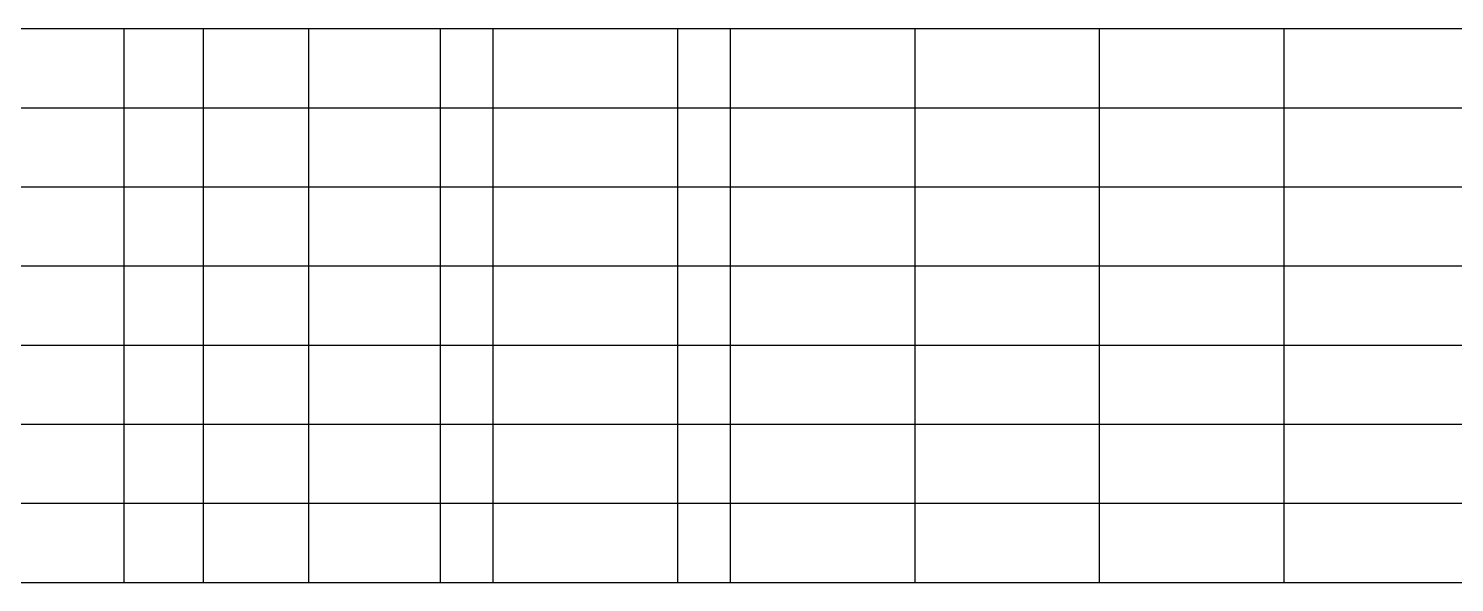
# Model space of a CAD drawing. Extents: x -2348 to 13861, y -546 to 4499.
# Drawn here: x 5580 to 8285, y -546 to 504 of the extents above; entities that cross this region are included whole.
import ezdxf

# ---------------------------------------------------------------- set-up
doc = ezdxf.new("R2010")
doc.units = 0
doc.header["$LTSCALE"] = 3
doc.layers.add('HB_0', color=7, linetype='CONTINUOUS')

msp = doc.modelspace()

# ---------------------------------------------------------------- linework, layer by layer
at = {"layer": 'HB_0', "color": 1, "linetype": 'Continuous'}
for points in [[(4610.817, 503.783), (6460.817, 503.783)], [(5010.817, 503.783), (7260.817, 503.783)], [(5760.817, 503.783), (5760.817, -546.217)], [(5910.817, 503.783), (5910.817, -546.217)], [(6110.817, 503.783), (6110.817, -546.217)], [(6360.817, 503.783), (6360.817, -546.217)], [(6460.817, 503.783), (6460.817, -546.217)], [(6460.817, 503.783), (6460.817, -546.217)], [(6460.817, 503.783), (8310.817, 503.783)], [(6810.817, 503.783), (6810.817, -546.217)], [(6910.817, 503.783), (6910.817, -546.217)], [(7260.817, 503.783), (7260.817, -546.217)], [(7260.817, 503.783), (7260.817, -546.217)], [(7610.817, 503.783), (7610.817, -546.217)], [(7960.817, 503.783), (7960.817, -546.217)], [(4610.817, 353.783), (6460.817, 353.783)], [(5010.817, 353.783), (7260.817, 353.783)], [(6460.817, 353.783), (8310.817, 353.783)], [(4610.817, 203.783), (6460.817, 203.783)], [(5010.817, 203.783), (7260.817, 203.783)], [(6460.817, 203.783), (8310.817, 203.783)], [(4610.817, 53.783), (6460.817, 53.783)], [(5010.817, 53.783), (7260.817, 53.783)], [(6460.817, 53.783), (8310.817, 53.783)], [(4610.817, -96.217), (6460.817, -96.217)], [(5010.817, -96.217), (7260.817, -96.217)], [(6460.817, -96.217), (8310.817, -96.217)], [(4610.817, -246.217), (6460.817, -246.217)], [(5010.817, -246.217), (7260.817, -246.217)], [(6460.817, -246.217), (8310.817, -246.217)], [(4610.817, -396.217), (6460.817, -396.217)], [(5010.817, -396.217), (7260.817, -396.217)], [(6460.817, -396.217), (8310.817, -396.217)], [(4610.817, -546.217), (6460.817, -546.217)], [(5010.817, -546.217), (7260.817, -546.217)], [(6460.817, -546.217), (8310.817, -546.217)]]:
    msp.add_lwpolyline(points, dxfattribs=at)

doc.saveas('drawing.dxf')
